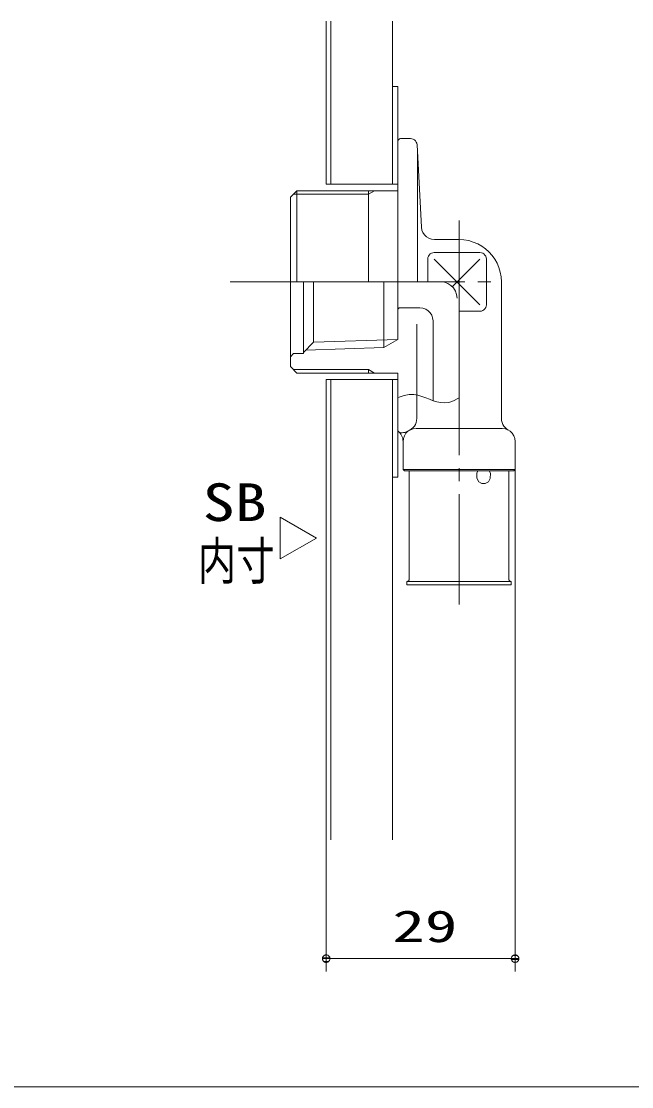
# Model space of a CAD drawing. Units: millimetres on the paper, scale 1:2. Extents: x -305 to 305, y -152 to 152.
# Drawn here: x -23.6 to 23.2, y -54.5 to 27.2 of the extents above; entities that cross this region are included whole.
import ezdxf
from ezdxf.enums import TextEntityAlignment as Align

# ---------------------------------------------------------------- set-up
doc = ezdxf.new("R2010")
doc.units = ezdxf.units.MM
doc.linetypes.add('LONG_CHAIN', pattern=[21, 18, -1, 1, -1])
doc.linetypes.add('LONG_DOUBLE_CHAIN', pattern=[21.8, 18, -1, 0.6, -0.6, 0.6, -1])
for name, color, linetype, lineweight in [('0-0_TV', 7, 'Continuous', 9), ('0-1_S1', 7, 'Continuous', 9), ('0-3_0', 7, 'Continuous', 9)]:
    doc.layers.add(name, color=color, linetype=linetype, lineweight=lineweight)
doc.styles.add('ＭＳ ゴシック', font='')
doc.styles.get('ＭＳ ゴシック').set_extended_font_data('MS Gothic')

# ---------------------------------------------------------------- blocks, each defined once
blk = doc.blocks.new('_DOTSMALL')
at = {"layer": '0-3_0'}
for p, q in [((0.0746, 0.1), (-0.0746, 0.1)), ((0.1223, -0.0248), (-0.1223, -0.0248))]:
    blk.add_line(p, q, dxfattribs=at)
for points in [[(0.125, 0), (0.124, 0.0157), (0.1211, 0.0311), (0.1162, 0.046), (0.1095, 0.0602), (0.1011, 0.0735), (0.0911, 0.0856), (0.0797, 0.0963), (0.067, 0.1055), (0.0532, 0.1131), (0.0386, 0.1189), (0.0234, 0.1228), (0.0078, 0.1248), (-0.0078, 0.1248), (-0.0234, 0.1228), (-0.0386, 0.1189), (-0.0532, 0.1131), (-0.067, 0.1055), (-0.0797, 0.0963), (-0.0911, 0.0856), (-0.1011, 0.0735), (-0.1095, 0.0602), (-0.1162, 0.046), (-0.1211, 0.0311), (-0.124, 0.0157), (-0.125, 0), (0, 0)], [(-0.125, 0), (-0.124, -0.0157), (-0.1211, -0.0311), (-0.1162, -0.046), (-0.1095, -0.0602), (-0.1011, -0.0735), (-0.0911, -0.0856), (-0.0797, -0.0963), (-0.067, -0.1055), (-0.0532, -0.1131), (-0.0386, -0.1189), (-0.0234, -0.1228), (-0.0078, -0.1248), (0.0078, -0.1248), (0.0234, -0.1228), (0.0386, -0.1189), (0.0532, -0.1131), (0.067, -0.1055), (0.0797, -0.0963), (0.0911, -0.0856), (0.1011, -0.0735), (0.1095, -0.0602), (0.1162, -0.046), (0.1211, -0.0311), (0.124, -0.0157), (0.125, 0), (0, 0)]]:
    blk.add_lwpolyline(points, close=True, dxfattribs=at)

msp = doc.modelspace()

# ---------------------------------------------------------------- linework, layer by layer
at = {"layer": '0-0_TV'}
for p, q in [((-0.23, 27.191), (-0.23, 14.696)), ((0.12, 27.191), (0.12, 14.696)), ((4.868, 27.191), (4.868, 14.696)), ((4.868, 22.194), (5.269, 22.194)), ((4.868, 22.194), (4.868, 14.697)), ((5.269, 22.194), (5.269, 14.697)), ((5.518, 18.195), (6.242, 18.195)), ((5.269, 17.946), (5.269, 7.201)), ((7.073, 11.396), (6.741, 17.722)), ((6.768, 17.223), (6.768, 7.201)), ((-2.978, 13.698), (-2.478, 14.198)), ((3.018, 13.926), (-2.749, 13.926)), ((5.269, 14.198), (-2.478, 14.198)), ((-2.478, 7.201), (-2.478, 14.198)), ((-0.23, 14.696), (4.868, 14.696)), ((3.018, 7.201), (3.018, 14.198)), ((3.488, 14.198), (3.018, 13.926)), ((4.868, 14.697), (5.269, 14.697)), ((-2.978, 0.704), (-2.978, 13.698)), ((8.07, 10.449), (9.965, 10.449)), ((8.067, 9.451), (11.566, 9.451)), ((7.567, 8.951), (7.567, 7.201)), ((8.066, 8.95), (11.565, 5.451)), ((11.566, 8.951), (9.45, 6.835)), ((12.065, 8.908), (12.065, 5.452)), ((-1.979, 7.201), (-1.979, 1.704)), ((-1.205, 7.201), (-1.205, 2.571)), ((4.204, 7.201), (4.204, 2.163)), ((5.269, 2.773), (5.269, 7.201)), ((5.269, 3.474), (5.269, 7.2)), ((13.213, 7.201), (13.213, -3.284)), ((5.368, 5.202), (5.269, 5.102)), ((5.368, 5.202), (6.967, 5.202)), ((9.965, 4.952), (11.566, 4.952)), ((7.967, 4.202), (7.967, -1.902)), ((-1.979, 1.796), (-1.205, 2.571)), ((-1.205, 2.571), (5.269, 2.773)), ((4.204, 2.159), (5.269, 2.773)), ((-2.729, 1.704), (-2.978, 1.454)), ((-2.729, 1.704), (-1.979, 1.704)), ((-1.803, 1.97), (4.204, 2.159)), ((-2.978, 0.704), (-2.478, 0.204)), ((3.018, 0.475), (-2.749, 0.475)), ((5.269, 0.204), (-2.478, 0.204)), ((3.488, 0.204), (3.018, 0.475)), ((3.018, 0.475), (3.018, 0.204)), ((5.269, -4.12), (5.269, 0.204)), ((-0.23, -0.297), (-0.23, -35.606)), ((-0.23, -0.297), (4.868, -0.297)), ((0.12, -0.297), (0.12, -35.606)), ((4.868, -0.296), (4.868, -7.792)), ((4.868, -0.296), (5.269, -0.296)), ((4.868, -0.297), (4.868, -35.606)), ((5.269, -0.296), (5.269, -7.792)), ((6.718, -1.479), (6.718, -3.284)), ((5.377, -1.636), (5.269, -1.681)), ((9.965, -1.688), (9.881, -1.737)), ((13.264, -4.044), (6.667, -4.044)), ((5.668, -5.044), (5.668, -7.193)), ((14.264, -5.044), (14.264, -7.193)), ((14.264, -6.118), (14.264, -45.715)), ((14.264, -7.193), (5.668, -7.193)), ((5.668, -7.193), (5.768, -7.292)), ((5.768, -7.292), (14.164, -7.292)), ((6.142, -15.612), (6.142, -7.292)), ((11.336, -7.476), (11.419, -7.292)), ((12.284, -7.292), (12.366, -7.476)), ((13.79, -15.612), (13.79, -7.292)), ((14.264, -7.193), (14.164, -7.292)), ((4.868, -7.792), (5.269, -7.792)), ((13.964, -15.788), (5.967, -15.788)), ((5.967, -16.038), (5.967, -15.788)), ((5.967, -16.038), (13.964, -16.038)), ((13.964, -16.038), (13.964, -15.788)), ((-0.23, -35.606), (-0.23, -45.715)), ((14.264, -44.715), (-0.23, -44.715))]:
    msp.add_line(p, q, dxfattribs=at)
at = {"layer": '0-0_TV', "linetype": 'LONG_CHAIN'}
for p, q in [((9.965, 11.908), (9.965, -17.544)), ((-7.596, 7.201), (13.244, 7.201))]:
    msp.add_line(p, q, dxfattribs=at)
at = {"layer": '0-0_TV', "linetype": 'LONG_DOUBLE_CHAIN'}
msp.add_line((6.718, 3.952), (6.718, -1.479), dxfattribs=at)
at = {"layer": '0-0_TV'}
for points in [[(5.518, 18.195), (5.46, 18.189), (5.408, 18.17), (5.361, 18.141), (5.323, 18.102), (5.294, 18.056), (5.275, 18.003), (5.269, 17.946)], [(6.741, 17.722), (6.723, 17.831), (6.683, 17.932), (6.623, 18.02), (6.546, 18.093), (6.455, 18.148), (6.353, 18.183), (6.242, 18.195)], [(7.072, 11.396), (7.108, 11.177), (7.189, 10.977), (7.309, 10.801), (7.463, 10.655), (7.645, 10.544), (7.849, 10.474), (8.07, 10.449)], [(13.213, 7.201), (13.192, 7.576), (13.127, 7.946), (13.025, 8.294), (12.883, 8.629), (12.708, 8.941), (12.5, 9.232), (12.262, 9.498), (11.997, 9.735), (11.706, 9.944), (11.394, 10.119), (11.059, 10.26), (10.71, 10.363), (10.34, 10.428), (9.965, 10.449)], [(8.066, 9.451), (7.952, 9.437), (7.847, 9.4), (7.754, 9.34), (7.677, 9.263), (7.618, 9.17), (7.581, 9.065), (7.567, 8.951)], [(12.065, 8.951), (12.051, 9.065), (12.014, 9.17), (11.955, 9.263), (11.878, 9.34), (11.785, 9.4), (11.679, 9.437), (11.565, 9.451)], [(7.967, 4.202), (7.94, 4.432), (7.865, 4.642), (7.747, 4.828), (7.592, 4.983), (7.407, 5.101), (7.196, 5.176), (6.967, 5.202)], [(11.565, 4.952), (11.679, 4.965), (11.785, 5.003), (11.878, 5.062), (11.955, 5.139), (12.014, 5.232), (12.051, 5.338), (12.065, 5.452)], [(9.881, -1.737), (9.542, -1.919), (9.176, -2.04), (8.867, -2.079), (8.555, -2.064), (8.264, -2.003), (7.98, -1.912), (7.695, -1.802), (7.412, -1.689), (7.117, -1.582), (6.815, -1.499), (6.484, -1.449), (6.149, -1.447), (5.756, -1.511), (5.377, -1.636)], [(6.667, -4.044), (6.437, -4.07), (6.227, -4.145), (6.042, -4.263), (5.887, -4.418), (5.769, -4.604), (5.694, -4.814), (5.668, -5.044)], [(6.191, -4.164), (6.322, -4.079), (6.437, -3.977), (6.534, -3.86), (6.612, -3.73), (6.67, -3.589), (6.705, -3.439), (6.718, -3.284)], [(13.213, -3.284), (13.225, -3.439), (13.261, -3.589), (13.318, -3.73), (13.396, -3.86), (13.494, -3.977), (13.608, -4.079), (13.739, -4.164)], [(14.264, -5.044), (14.238, -4.814), (14.162, -4.604), (14.044, -4.418), (13.889, -4.263), (13.703, -4.145), (13.493, -4.07), (13.264, -4.044)], [(5.269, -4.12), (5.274, -4.175), (5.291, -4.226), (5.318, -4.271), (5.354, -4.309), (5.397, -4.339), (5.446, -4.359), (5.5, -4.369)], [(5.668, -5.035), (5.661, -4.916), (5.639, -4.799), (5.604, -4.686), (5.556, -4.578), (5.496, -4.477), (5.424, -4.382), (5.34, -4.296)], [(5.5, -4.369), (5.602, -4.371), (5.704, -4.362), (5.804, -4.344), (5.901, -4.315), (5.995, -4.277), (6.085, -4.229), (6.169, -4.172)], [(12.366, -7.476), (12.361, -7.875), (12.214, -8.14), (11.981, -8.27), (11.719, -8.268), (11.487, -8.135), (11.34, -7.87), (11.336, -7.476)], [(5.967, -15.788), (6.007, -15.783), (6.044, -15.77), (6.077, -15.75), (6.104, -15.723), (6.124, -15.69), (6.137, -15.653), (6.142, -15.612)], [(13.79, -15.612), (13.795, -15.653), (13.808, -15.69), (13.828, -15.723), (13.855, -15.75), (13.887, -15.77), (13.924, -15.783), (13.964, -15.788)]]:
    msp.add_lwpolyline(points, dxfattribs=at)
at = {"layer": '0-0_TV', "linetype": 'LONG_CHAIN'}
msp.add_lwpolyline([(9.815, 5.952), (9.782, 6.238), (9.688, 6.501), (9.541, 6.733), (9.347, 6.927), (9.115, 7.074), (8.852, 7.168), (8.566, 7.201)], dxfattribs=at)
at = {"layer": '0-0_TV'}
msp.add_lwpolyline([(-3.758, -14.056), (-0.978, -12.451), (-3.758, -10.844)], close=True, dxfattribs=at)
for centre, start, end in [((-0.23, 27.191), 0, 180), ((0.12, 27.191), 0, 180), ((4.868, 27.191), 0, 180), ((4.868, 22.194), 90, 270), ((4.868, 22.194), 0, 180), ((5.269, 22.194), 0, 180), ((5.269, 22.194), 270, 90), ((5.518, 18.195), 90, 270), ((5.518, 18.195), 276.50046, 96.50046), ((6.242, 18.195), 270, 90), ((6.242, 18.195), 83.65616, 263.65616), ((5.269, 17.946), 0, 180), ((5.269, 17.946), 173.53174, 353.53174), ((6.741, 17.722), 3.00411, 183.00411), ((6.741, 17.722), 189.30072, 9.30072), ((6.768, 17.223), 0, 180), ((-2.749, 13.926), 90, 270), ((-2.478, 14.198), 90, 270), ((-2.478, 14.198), 315, 135), ((-2.478, 14.198), 0, 180), ((-0.23, 14.696), 180, 0), ((-0.23, 14.696), 90, 270), ((0.12, 14.696), 180, 0), ((3.018, 14.198), 0, 180), ((3.018, 13.926), 270, 90), ((3.018, 13.926), 120.04705, 300.04705), ((3.488, 14.198), 300.04705, 120.04705), ((4.868, 14.697), 180, 0), ((4.868, 14.697), 90, 270), ((4.868, 14.696), 180, 0), ((4.868, 14.696), 270, 90), ((5.269, 14.697), 180, 0), ((5.269, 14.697), 270, 90), ((5.269, 14.198), 270, 90), ((-2.978, 13.698), 0, 180), ((-2.978, 13.698), 135, 315), ((9.965, 11.908), 0, 180), ((7.072, 11.396), 9.44999, 189.44999), ((7.073, 11.396), 183.00411, 3.00411), ((8.07, 10.449), 90, 270), ((8.07, 10.449), 263.64754, 83.64754), ((9.965, 10.449), 270, 90), ((9.965, 10.449), 86.72087, 266.72087), ((8.066, 9.451), 276.61287, 96.61287), ((8.067, 9.451), 90, 270), ((11.565, 9.451), 83.41623, 263.41623), ((11.566, 9.451), 270, 90), ((7.567, 8.951), 0, 180), ((7.567, 8.951), 173.43196, 353.43196), ((8.066, 8.95), 45, 225), ((11.566, 8.951), 315, 135), ((12.065, 8.951), 186.57003, 6.57003), ((12.065, 8.908), 0, 180), ((-7.596, 7.201), 90, 270), ((-2.478, 7.201), 180, 0), ((-1.979, 7.201), 0, 180), ((-1.205, 7.201), 0, 180), ((3.018, 7.201), 180, 0), ((4.204, 7.201), 0, 180), ((5.269, 7.201), 0, 180), ((5.269, 7.201), 180, 0), ((5.269, 7.2), 0, 180), ((6.768, 7.201), 180, 0), ((7.567, 7.201), 180, 0), ((8.566, 7.201), 83.43145, 263.43145), ((9.45, 6.835), 135, 315), ((13.213, 7.201), 0, 180), ((13.213, 7.201), 183.27835, 3.27835), ((13.244, 7.201), 270, 90), ((9.815, 5.952), 186.57164, 6.57164), ((5.269, 5.102), 135.29687, 315.29687), ((5.368, 5.202), 90, 270), ((5.368, 5.202), 315.29687, 135.29687), ((6.967, 5.202), 270, 90), ((6.967, 5.202), 83.42617, 263.42617), ((9.965, 4.952), 90, 270), ((11.565, 5.451), 225, 45), ((11.565, 4.952), 96.56598, 276.56598), ((11.566, 4.952), 270, 90), ((12.065, 5.452), 180, 0), ((12.065, 5.452), 353.4423, 173.4423), ((7.967, 4.202), 0, 180), ((7.967, 4.202), 186.57246, 6.57246), ((5.269, 3.474), 180, 0), ((6.718, 3.952), 0, 180), ((-1.205, 2.571), 315.01274, 135.01274), ((-1.205, 2.571), 180, 0), ((-1.205, 2.571), 91.79143, 271.79143), ((5.269, 2.773), 180, 0), ((5.269, 2.773), 299.98378, 119.98378), ((5.269, 2.773), 271.79143, 91.79143), ((-2.729, 1.704), 90, 270), ((-2.729, 1.704), 315.11846, 135.11846), ((-1.979, 1.796), 135.01274, 315.01274), ((-1.979, 1.704), 270, 90), ((-1.979, 1.704), 180, 0), ((-1.803, 1.97), 91.80263, 271.80263), ((4.204, 2.163), 180, 0), ((4.204, 2.159), 271.80263, 91.80263), ((4.204, 2.159), 119.98378, 299.98378), ((-2.978, 1.454), 135.11846, 315.11846), ((-2.978, 0.704), 180, 0), ((-2.978, 0.704), 45, 225), ((-2.749, 0.475), 90, 270), ((-2.478, 0.204), 90, 270), ((-2.478, 0.204), 225, 45), ((3.018, 0.475), 59.95295, 239.95295), ((3.018, 0.475), 0, 180), ((3.018, 0.475), 270, 90), ((3.018, 0.204), 180, 0), ((3.488, 0.204), 239.95295, 59.95295), ((5.269, 0.204), 270, 90), ((5.269, 0.204), 0, 180), ((-0.23, -0.297), 0, 180), ((-0.23, -0.297), 90, 270), ((0.12, -0.297), 0, 180), ((4.868, -0.296), 0, 180), ((4.868, -0.296), 90, 270), ((4.868, -0.297), 0, 180), ((4.868, -0.297), 270, 90), ((5.269, -0.296), 0, 180), ((5.269, -0.296), 270, 90), ((6.718, -1.479), 180, 0), ((6.718, -1.479), 0, 180), ((5.269, -1.681), 112.20665, 292.20665), ((5.377, -1.636), 108.37598, 288.37598), ((5.377, -1.636), 292.20665, 112.20665), ((7.967, -1.902), 180, 0), ((9.881, -1.737), 298.2028, 118.2028), ((9.881, -1.737), 120.198, 300.198), ((9.965, -1.688), 300.198, 120.198), ((6.667, -4.044), 90, 270), ((6.667, -4.044), 276.576, 96.576), ((6.718, -3.284), 180, 0), ((6.718, -3.284), 355.5282, 175.5282), ((13.213, -3.284), 180, 0), ((13.213, -3.284), 4.4718, 184.4718), ((13.264, -4.044), 270, 90), ((13.264, -4.044), 83.41382, 263.41382), ((5.269, -4.12), 180, 0), ((5.269, -4.12), 6.19068, 186.19068), ((5.34, -4.296), 44.25883, 224.25883), ((5.5, -4.369), 88.92712, 268.92712), ((5.5, -4.369), 259.94301, 79.94301), ((6.169, -4.172), 303.86536, 123.86536), ((6.191, -4.164), 122.8158, 302.8158), ((13.739, -4.164), 237.1842, 57.1842), ((5.668, -5.035), 183.47318, 3.47318), ((5.668, -5.044), 0, 180), ((5.668, -5.044), 173.44637, 353.44637), ((14.264, -5.044), 0, 180), ((14.264, -5.044), 186.59029, 6.59029), ((5.668, -7.193), 180, 0), ((5.668, -7.193), 90, 270), ((5.668, -7.193), 45.29584, 225.29584), ((5.768, -7.292), 90, 270), ((5.768, -7.292), 225.29584, 45.29584), ((6.142, -7.292), 0, 180), ((11.419, -7.292), 335.79903, 155.79903), ((12.284, -7.292), 24.20097, 204.20097), ((13.79, -7.292), 0, 180), ((14.164, -7.292), 134.70416, 314.70416), ((14.164, -7.292), 270, 90), ((14.264, -7.193), 270, 90), ((14.264, -7.193), 180, 0), ((14.264, -7.193), 314.70416, 134.70416), ((4.868, -7.792), 90, 270), ((4.868, -7.792), 180, 0), ((5.269, -7.792), 270, 90), ((5.269, -7.792), 180, 0), ((11.336, -7.476), 0.60489, 180.60489), ((11.336, -7.476), 155.79903, 335.79903), ((12.366, -7.476), 359.25769, 179.25769), ((12.366, -7.476), 204.20097, 24.20097), ((5.967, -15.788), 90, 270), ((5.967, -15.788), 0, 180), ((5.967, -15.788), 96.47708, 276.47708), ((5.967, -16.038), 90, 270), ((5.967, -16.038), 180, 0), ((6.142, -15.612), 180, 0), ((6.142, -15.612), 353.58223, 173.58223), ((13.79, -15.612), 180, 0), ((13.79, -15.612), 6.31121, 186.31121), ((13.964, -15.788), 0, 180), ((13.964, -15.788), 270, 90), ((13.964, -15.788), 263.51079, 83.51079), ((13.964, -16.038), 180, 0), ((13.964, -16.038), 270, 90), ((9.965, -17.544), 180, 0), ((-0.23, -35.606), 180, 0), ((0.12, -35.606), 180, 0), ((4.868, -35.606), 180, 0)]:
    msp.add_arc(centre, 0.0004, start, end, dxfattribs=at)
at = {"layer": '0-1_S1'}
msp.add_line((-73.768, -54.542), (96.232, -54.542), dxfattribs=at)

# ---------------------------------------------------------------- block references
at = {"layer": '0-0_TV', "xscale": 2.32, "yscale": 2.32, "rotation": 180}
msp.add_blockref('_DOTSMALL', (-0.23, -44.715), dxfattribs=at)
at = {"layer": '0-0_TV', "xscale": 2.32, "yscale": 2.32}
msp.add_blockref('_DOTSMALL', (14.264, -44.715), dxfattribs=at)

# ---------------------------------------------------------------- texts
at = {"layer": '0-0_TV', "style": 'ＭＳ ゴシック'}
for s, height, width, p in [('SB', 2.889, 1.25, (-9.715, -12.014)), ('内寸', 2.889, 0.75, (-10.09, -16.51)), ('29', 2.441, 1.5, (4.853, -44.185))]:
    msp.add_text(s, height=height, dxfattribs=dict(at, width=width)).set_placement(p, align=Align.BOTTOM_LEFT)

doc.saveas('drawing.dxf')
